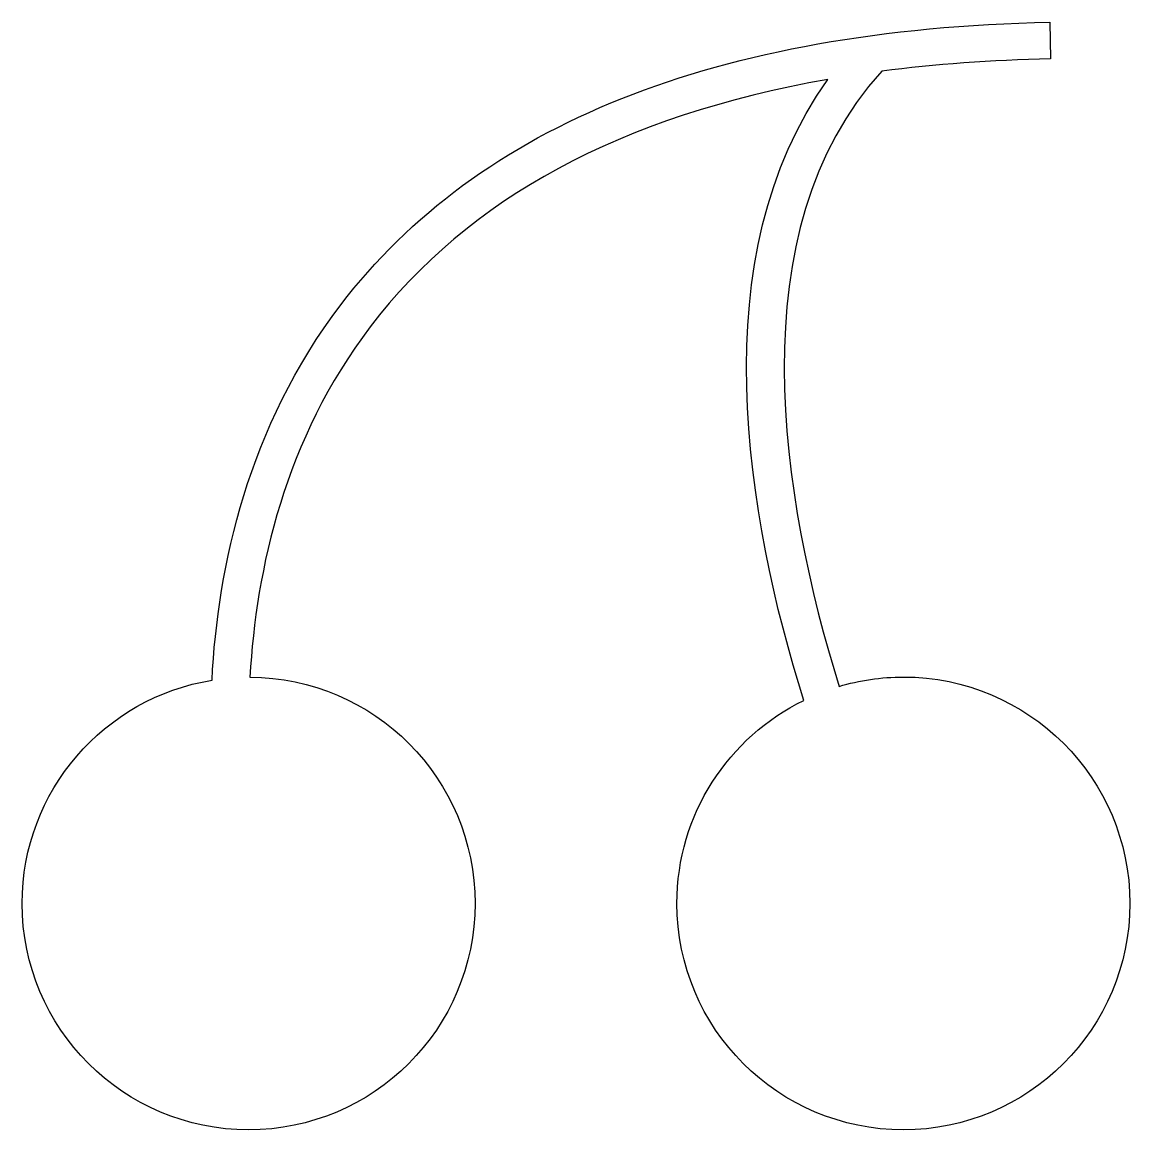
# Model space of a CAD drawing. Header units: centimetres. Extents: x -10.5 to 10.5, y -10.5 to 10.5.
import ezdxf

# ---------------------------------------------------------------- set-up
doc = ezdxf.new("R2010")
doc.units = ezdxf.units.CM
doc.header["$MEASUREMENT"] = 0
doc.layers.add('Layer 1', color=7, linetype='Continuous')

msp = doc.modelspace()

# ---------------------------------------------------------------- linework, layer by layer
at = {"layer": 'Layer 1'}
msp.add_open_spline([(6.18867, -1.91524), (5.76637, -1.91524), (5.35849, -1.9785), (4.97257, -2.09254), (4.97257, -2.09254), (3.87841, 1.44359), (3.03458, 6.52007), (5.77862, 9.53442), (5.77862, 9.53442), (6.78324, 9.66658), (7.84795, 9.74484), (8.97243, 9.76897), (8.97243, 9.76897), (8.97243, 9.76897), (8.95825, 10.46279), (8.95825, 10.46279), (8.95825, 10.46279), (2.65894, 10.32891), (-1.85104, 8.53064), (-4.44562, 5.11871), (-4.44562, 5.11871), (-6.20102, 2.80943), (-6.77091, 0.17846), (-6.88008, -1.97519), (-6.88008, -1.97519), (-8.91488, -2.30587), (-10.46926, -4.06628), (-10.46926, -6.19461), (-10.46926, -6.19461), (-10.46926, -8.5584), (-8.55307, -10.47475), (-6.18854, -10.47475), (-6.18854, -10.47475), (-3.82475, -10.47459), (-1.90856, -8.55856), (-1.90856, -6.19461), (-1.90856, -6.19461), (-1.90856, -3.83895), (-3.81115, -1.9299), (-6.16383, -1.91683), (-6.16383, -1.91683), (-6.04725, 0.12176), (-5.50406, 2.58209), (-3.88934, 4.70297), (-3.88934, 4.70297), (-2.04112, 7.13121), (0.8602, 8.69664), (4.76333, 9.38054), (4.76333, 9.38054), (2.36586, 6.05245), (3.21851, 1.10398), (4.3052, -2.35622), (4.3052, -2.35622), (2.88764, -3.05295), (1.90855, -4.5071), (1.90855, -6.19461), (1.90855, -6.19461), (1.90855, -8.5584), (3.82472, -10.47475), (6.18853, -10.47475), (6.18853, -10.47475), (8.55245, -10.47459), (10.46925, -8.55856), (10.46925, -6.19461), (10.46925, -6.19461), (10.46926, -3.83082), (8.55227, -1.91548), (6.18867, -1.91524)], degree=3, knots=[0, 0, 0, 0, 0.05555556, 0.05555556, 0.05555556, 0.05555556, 0.11111111, 0.11111111, 0.11111111, 0.11111111, 0.16666667, 0.16666667, 0.16666667, 0.16666667, 0.22222222, 0.22222222, 0.22222222, 0.22222222, 0.27777778, 0.27777778, 0.27777778, 0.27777778, 0.33333333, 0.33333333, 0.33333333, 0.33333333, 0.38888889, 0.38888889, 0.38888889, 0.38888889, 0.44444444, 0.44444444, 0.44444444, 0.44444444, 0.5, 0.5, 0.5, 0.5, 0.55555556, 0.55555556, 0.55555556, 0.55555556, 0.61111111, 0.61111111, 0.61111111, 0.61111111, 0.66666667, 0.66666667, 0.66666667, 0.66666667, 0.72222222, 0.72222222, 0.72222222, 0.72222222, 0.77777778, 0.77777778, 0.77777778, 0.77777778, 0.83333333, 0.83333333, 0.83333333, 0.83333333, 0.88888889, 0.88888889, 0.88888889, 0.88888889, 1, 1, 1, 1], dxfattribs=at)

doc.saveas('drawing.dxf')
